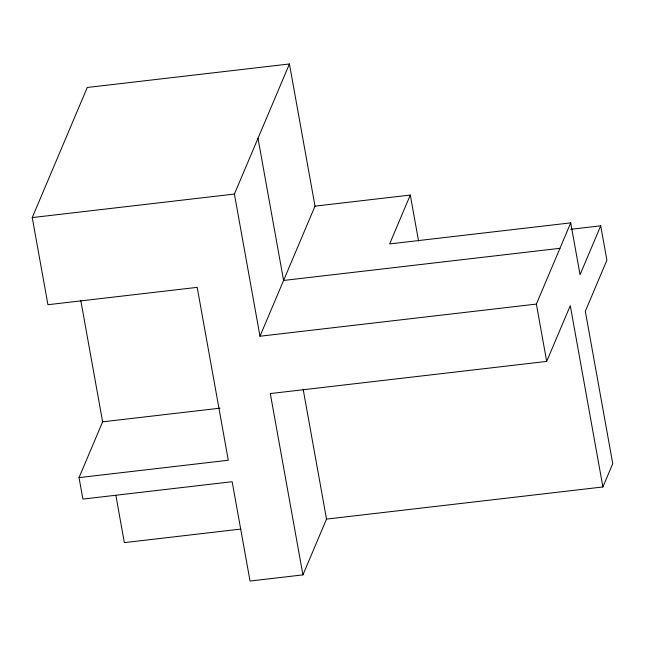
<?xml version="1.0" encoding="UTF-8"?>
<svg xmlns="http://www.w3.org/2000/svg" width="645" height="645" viewBox="0 0 645 645"><rect width="100%" height="100%" fill="white"/><g stroke="black" fill="none" stroke-linecap="round" stroke-linejoin="round"><path stroke-width="0.97" d="M303.166 389.306L326.515 519.104L302.932 574.88L250.034 581.032L232.16 481.71L82.899 499.077L79.037 477.606L228.298 460.248L197.193 287.356L47.932 304.714L32.25 217.575L87.269 87.478L289.428 63.968L315.01 206.142L259.991 336.23L536.374 304.085L570.72 222.864L389.628 243.931L410.293 195.056L315.01 206.142M79.037 477.606L102.628 421.83L80.762 300.312M259.991 336.23L234.409 194.056L289.428 63.968M570.704 229.314L600.721 225.823L580.049 274.697L570.72 222.864M302.932 574.88L270.303 393.563L546.686 361.41L570.277 305.641L602.898 486.959L326.515 519.104M602.898 486.959L612.75 463.674L585.321 311.229L606.905 260.201L600.721 225.823M32.25 217.575L234.409 194.056M559.965 248.309L283.582 280.462L258 138.28M102.628 421.83L220.042 408.172M240.779 529.077L124.356 542.622L115.866 495.416M536.374 304.085L546.686 361.41M410.293 195.056L418.565 241.02"/></g></svg>
